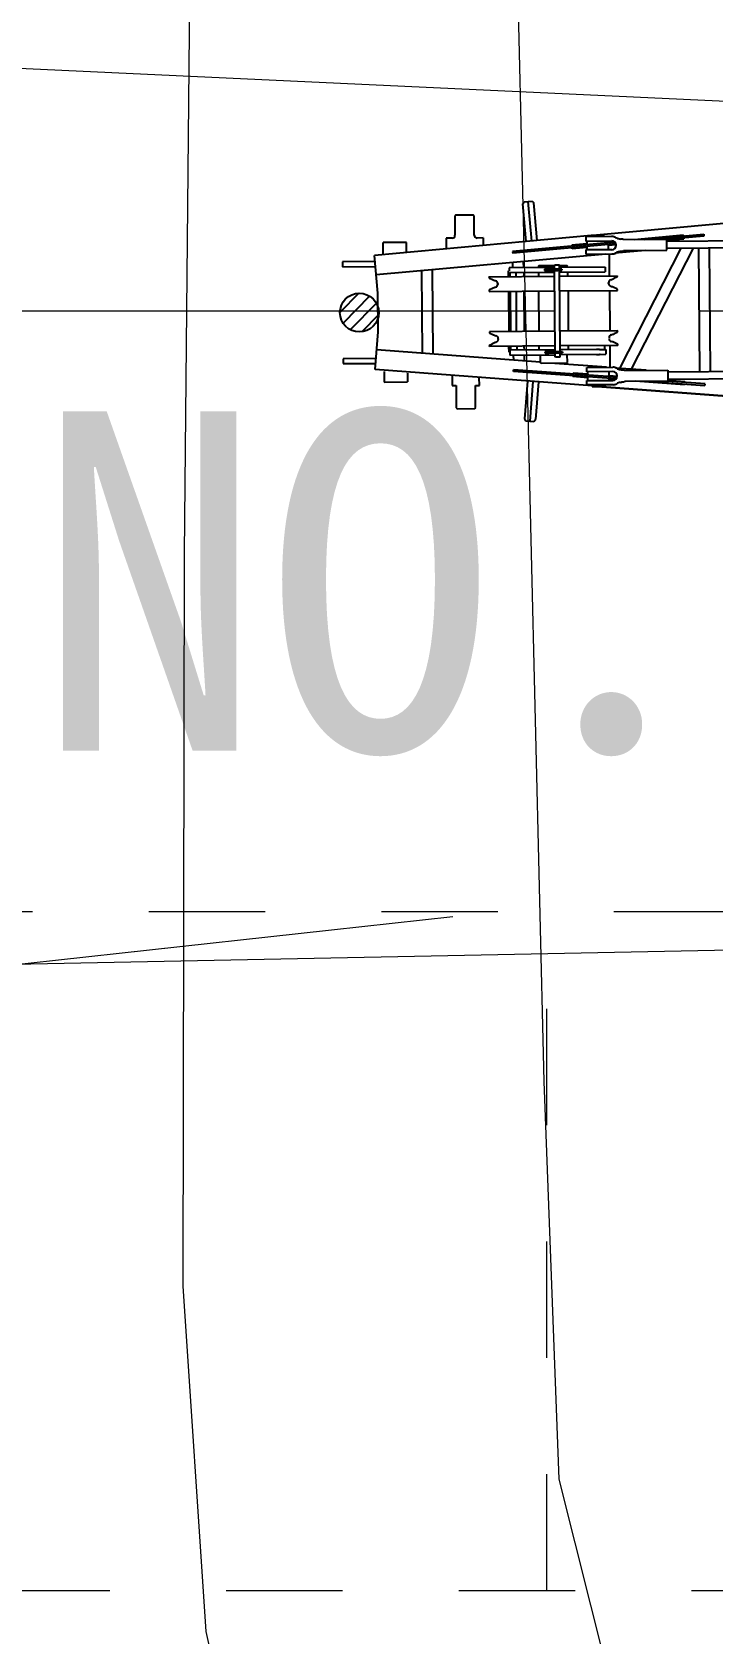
# Model space of a CAD drawing. Header units: millimetres. Extents: x -2078669 to -1085629, y -5987148 to 310365.
# Drawn here: x -1699017 to -1695504, y -660778 to -652513 of the extents above; entities that cross this region are included whole.
import ezdxf

# ---------------------------------------------------------------- set-up
doc = ezdxf.new("R2010")
doc.units = ezdxf.units.MM
doc.header["$LTSCALE"] = 500
doc.linetypes.add('SXF_一点短鎖線', pattern=[9.25, 6, -1.5, 0.25, -1.5])
doc.linetypes.add('SXF_跳び破線', pattern=[12, 6, -6])
for name, color, linetype, lineweight in [('D-BGD', 7, 'Continuous', 13), ('D-BMK', 2, 'SXF_一点短鎖線', 13), ('D-BMK-HTXT', 7, 'Continuous', 13), ('D-BYP-STR1', 2, 'Continuous', 13), ('D-BYP-STRB', 5, 'Continuous', 25)]:
    doc.layers.add(name, color=color, linetype=linetype, lineweight=lineweight)
doc.styles.add('MS ゴシック', font='MS Gothic.ttf')

# ---------------------------------------------------------------- blocks, each defined once
blk = doc.blocks.new('河川平面')
at = {"layer": 'D-BGD', "linetype": 'Continuous'}
for p, q in [((1609176.5, -2782074.1), (1619038.2, -2782534.2)), ((1609138.2, -2787125.7), (1614120.6, -2786575.9)), ((1609423.1, -2786871), (1619388.6, -2786670.7))]:
    blk.add_line(p, q, dxfattribs=at)
at = {"layer": 'D-BGD', "linetype": 'Continuous', "flags": 128}
for points, elevation in [([(1611715.3, -2620513.6), (1611197, -2668195.4), (1611105, -2685482.1), (1611227.5, -2700780.1), (1611946.4, -2745631.7), (1612010.6, -2749081.6), (1612060.3, -2750532.4), (1612325.1, -2753298.3), (1612593.4, -2757484.9), (1612783.4, -2763611.6), (1612863.6, -2771281.9), (1612734, -2784704.9), (1612727.3, -2788483.1), (1612845, -2790264.8), (1613065.1, -2791226.4), (1613930.5, -2793392.9), (1615912.3, -2797217.2), (1616301.4, -2797928.8), (1618571.8, -2802762.2)], 366000), ([(1621613.3, -2804738.8), (1621189.8, -2802459.6), (1619944.5, -2799860.3), (1615503, -2792087.9), (1615082.8, -2791125.5), (1614668.6, -2789480.2), (1614590.7, -2787428.5), (1614423.9, -2780446.6), (1614954, -2770847.9), (1614659.6, -2757775.2), (1613687.3, -2747587.4), (1613372.7, -2737098.4), (1613202.8, -2724565.5), (1612723.9, -2704238.9), (1612725.9, -2695354), (1612598.9, -2678221.7), (1612988.1, -2655305.3), (1612966.3, -2630581.5), (1613359.4, -2620513.6)], 365000)]:
    blk.add_lwpolyline(points, dxfattribs=dict(at, elevation=elevation))

msp = doc.modelspace()

# ---------------------------------------------------------------- linework, layer by layer
at = {"layer": 'D-BMK', "linetype": 'SXF_一点短鎖線'}
msp.add_line((-1622324.6, -653952.7), (-1736237.2, -653952.7), dxfattribs=at)
at = {"layer": 'D-BYP-STR1', "linetype": 'SXF_跳び破線', "ltscale": 0.2}
for p, q in [((-1691814.5, -657052.7), (-1699314.8, -657052.7)), ((-1696360.6, -660552.7), (-1696360.6, -657052.7)), ((-1702814.8, -660552.7), (-1693114.5, -660552.7))]:
    msp.add_line(p, q, dxfattribs=at)
at = {"layer": 'D-BYP-STRB', "linetype": 'Continuous'}
for p, q in [((-1691475.9, -653138.5), (-1696105.4, -653561)), ((-1696831, -653456.9), (-1696835.9, -653461.9)), ((-1696835.9, -653461.9), (-1696835.1, -653561.9)), ((-1696831, -653456.9), (-1696786, -653456.5)), ((-1696786, -653456.5), (-1696741, -653456.2)), ((-1696735.9, -653461.1), (-1696741, -653456.2)), ((-1696735.1, -653561.1), (-1696735.9, -653461.1)), ((-1696484.5, -653400), (-1696478.4, -653389.4)), ((-1696466.8, -653594), (-1696484.5, -653400)), ((-1696478.4, -653389.4), (-1696436.1, -653385.5)), ((-1696438.7, -653591.4), (-1696457.3, -653387.5)), ((-1696436.1, -653385.5), (-1696428.2, -653394.8)), ((-1696410.5, -653588.9), (-1696428.2, -653394.8)), ((-1696132.6, -653563.5), (-1697250.5, -653665.5)), ((-1697084.9, -653598.9), (-1697204.9, -653599.8)), ((-1697204.4, -653661.3), (-1697204.9, -653599.8)), ((-1697084.5, -653650.4), (-1697084.9, -653598.9)), ((-1696850, -653577), (-1696880.4, -653577.3)), ((-1696880.4, -653577.3), (-1696879.9, -653631.7)), ((-1696689.7, -653575.8), (-1696720, -653576)), ((-1696689.7, -653575.8), (-1696689.4, -653614.3)), ((-1696009.2, -653597.8), (-1696537.7, -653645.1)), ((-1696004.2, -653606.4), (-1696536.9, -653654)), ((-1696154.8, -653606.4), (-1696232.2, -653613.3)), ((-1696231.9, -653616.4), (-1696232.1, -653614.3)), ((-1696230.6, -653631.2), (-1696231.1, -653625.4)), ((-1696154.6, -653624.5), (-1696230.6, -653631.2)), ((-1696026.5, -653568.4), (-1696160, -653569.4)), ((-1696160, -653569.4), (-1696159.9, -653591.4)), ((-1696159.9, -653591.4), (-1696026.3, -653590.4)), ((-1696154.9, -653591.4), (-1696154.7, -653610.8)), ((-1696154.7, -653619.9), (-1696154.5, -653637.4)), ((-1696132.6, -653561.2), (-1696067.6, -653560.7)), ((-1696132.6, -653561.2), (-1696132.6, -653569.2)), ((-1696067.6, -653568.7), (-1696067.6, -653560.7)), ((-1696044.9, -653590.5), (-1696044.8, -653601)), ((-1696014.1, -653593.8), (-1696044.8, -653596.6)), ((-1696044.7, -653610), (-1696044.5, -653636.5)), ((-1696003.3, -653610.9), (-1696044.7, -653614.6)), ((-1695986.6, -653579.8), (-1695981.5, -653581.5)), ((-1695669.1, -653628.4), (-1695985.3, -654248.3)), ((-1695967.5, -653581.4), (-1695981.5, -653581.5)), ((-1695966, -653584.9), (-1695967.5, -653581.4)), ((-1695742, -653583.2), (-1695966, -653584.9)), ((-1695923.7, -654252.9), (-1695604.8, -653627.9)), ((-1695656.1, -653561.8), (-1695909.7, -653584.5)), ((-1695855.5, -653584.1), (-1695551.6, -653556.9)), ((-1695550.8, -653565.9), (-1695744.8, -653583.2)), ((-1695741.5, -653639.2), (-1695742, -653583.2)), ((-1691177.1, -653558), (-1695741.9, -653593.4)), ((-1695741.9, -653587.6), (-1695654.4, -653579.7)), ((-1695741.6, -653628.9), (-1691176.8, -653593.5)), ((-1695656.1, -653561.8), (-1695655.7, -653566.2)), ((-1695654.9, -653575.2), (-1695654.4, -653579.7)), ((-1695578.1, -653627.7), (-1695573.1, -654266.7)), ((-1695551.6, -653556.9), (-1695550.8, -653565.9)), ((-1695516.1, -654266.2), (-1695521.1, -653627.2)), ((-1697247.6, -653697.6), (-1697415.1, -653698.9)), ((-1697415.1, -653698.9), (-1697414.9, -653723.9)), ((-1697232.8, -653860.1), (-1697250.5, -653665.5)), ((-1696057.3, -653658.6), (-1697241.3, -653766.7)), ((-1696537.7, -653645.1), (-1696536.9, -653654)), ((-1696537.5, -653702.4), (-1696537.3, -653729.6)), ((-1696480.3, -653729.2), (-1696480.6, -653697.3)), ((-1696297.9, -653715.3), (-1696319.9, -653715.4)), ((-1696296.4, -653716.7), (-1696297.9, -653715.3)), ((-1696026, -653636.4), (-1696159.5, -653637.4)), ((-1696159.5, -653637.4), (-1696159.3, -653659.4)), ((-1696159.3, -653659.4), (-1696025.8, -653658.4)), ((-1696037.3, -653770.7), (-1696038.2, -653658.5)), ((-1695853.7, -653640.1), (-1696010.9, -653654.4)), ((-1695986.1, -653646.3), (-1695981, -653644.6)), ((-1695981, -653644.6), (-1695967, -653644.5)), ((-1695965.6, -653640.9), (-1695967, -653644.5)), ((-1695965.6, -653640.9), (-1695741.5, -653639.2)), ((-1697414.9, -653723.9), (-1697245.3, -653722.6)), ((-1697008.2, -653745.3), (-1697004.9, -654171.2)), ((-1696947.9, -654175.4), (-1696951.3, -653740.2)), ((-1696659.5, -653775.6), (-1696321, -653772.9)), ((-1696659.5, -653775.6), (-1696659.4, -653779.5)), ((-1696657.1, -653783.1), (-1696641.4, -653790.3)), ((-1696652.4, -653785.5), (-1696652.5, -653785.5)), ((-1696652.5, -653785.5), (-1696652.5, -653785.5)), ((-1696652.3, -653785.5), (-1696652.4, -653785.5)), ((-1696652.4, -653785.5), (-1696652.4, -653785.5)), ((-1696652.4, -653785.5), (-1696652.4, -653785.5)), ((-1696652.2, -653785.5), (-1696652.3, -653785.5)), ((-1696652.3, -653785.5), (-1696652.3, -653785.5)), ((-1696652.1, -653785.5), (-1696652.2, -653785.5)), ((-1696652.2, -653785.5), (-1696652.2, -653785.5)), ((-1696652, -653785.5), (-1696652.1, -653785.5)), ((-1696652.1, -653785.5), (-1696652.1, -653785.5)), ((-1696652.1, -653785.5), (-1696652.1, -653785.5)), ((-1696651.9, -653785.5), (-1696652, -653785.5)), ((-1696652, -653785.5), (-1696652, -653785.5)), ((-1696651.9, -653785.5), (-1696651.9, -653785.5)), ((-1696651.9, -653785.5), (-1696651.9, -653785.5)), ((-1696559.4, -653744.8), (-1696554.8, -653744.8)), ((-1696559.1, -653774.8), (-1696559.4, -653744.8)), ((-1696321.3, -653727.9), (-1696554.9, -653729.8)), ((-1696554.9, -653729.8), (-1696554.8, -653744.8)), ((-1696551.5, -653754.7), (-1696321.1, -653752.9)), ((-1696551.5, -653754.7), (-1696551.3, -653774.7)), ((-1696518.8, -653774.5), (-1696519, -653754.5)), ((-1696480.1, -653754.2), (-1696480, -653774.2)), ((-1696400.1, -653718.6), (-1696405.1, -653723.6)), ((-1696405.1, -653723.6), (-1696405, -653728.6)), ((-1696404.8, -653755.6), (-1696404.7, -653773.6)), ((-1696400.1, -653718.6), (-1696321.4, -653717.9)), ((-1696353.8, -653737.2), (-1696373.8, -653737.3)), ((-1696373.8, -653737.3), (-1696373.7, -653743.3)), ((-1696373.7, -653743.3), (-1696353.7, -653743.2)), ((-1696303.8, -653736.8), (-1696353.8, -653737.2)), ((-1696353.7, -653743.2), (-1696303.7, -653742.8)), ((-1696321.4, -653716.9), (-1696319.9, -653715.4)), ((-1696321.3, -653736.9), (-1696321.4, -653716.9)), ((-1696318, -654162.9), (-1696321.2, -653742.9)), ((-1696283.8, -653736.6), (-1696303.8, -653736.8)), ((-1696303.7, -653742.8), (-1696283.7, -653742.6)), ((-1696296.3, -653736.7), (-1696296.4, -653716.7)), ((-1696296.4, -653717.7), (-1696283.1, -653717.6)), ((-1696060, -653725.9), (-1696296.3, -653727.7)), ((-1696293, -654162.7), (-1696296.2, -653742.7)), ((-1696296.1, -653752.7), (-1696059.8, -653750.9)), ((-1696296, -653772.7), (-1695997.5, -653770.4)), ((-1696283.8, -653736.6), (-1696283.7, -653742.6)), ((-1696283.1, -653717.6), (-1696257.7, -653717.4)), ((-1696252.7, -653722.4), (-1696257.7, -653717.4)), ((-1696252.6, -653727.4), (-1696252.7, -653722.4)), ((-1696252.3, -653772.4), (-1696252.4, -653754.4)), ((-1696060, -653725.9), (-1696059.8, -653750.9)), ((-1695999.7, -653778), (-1696015.4, -653785.5)), ((-1695997.5, -653770.4), (-1695997.5, -653774.4)), ((-1697330.1, -653860.8), (-1697428, -653960.3)), ((-1697274.9, -653876), (-1697411.9, -654015.2)), ((-1697231.3, -654059.8), (-1697232.8, -653860.1)), ((-1696658.9, -653847.6), (-1696658.9, -653851.6)), ((-1696658.9, -653851.6), (-1696320.4, -653848.9)), ((-1696641, -653836.5), (-1696656.6, -653844)), ((-1696614.2, -653811.3), (-1696614.2, -653815.1)), ((-1696558.5, -653850.8), (-1696556.9, -654058.8)), ((-1696550.7, -653850.7), (-1696549.1, -654058.7)), ((-1696516.6, -654058.5), (-1696518.2, -653850.5)), ((-1696479.4, -653850.2), (-1696477.8, -654058.2)), ((-1696404.1, -653849.6), (-1696402.5, -654057.6)), ((-1696295.4, -653848.7), (-1695996.9, -653846.4)), ((-1696251.7, -653848.4), (-1696250.1, -654056.4)), ((-1696042.2, -653810.7), (-1696042.2, -653806.9)), ((-1696035.1, -654054.7), (-1696036.7, -653846.7)), ((-1695999.3, -653838.9), (-1696015, -653831.7)), ((-1695996.9, -653846.4), (-1695996.9, -653842.5)), ((-1697240.5, -653912.4), (-1697375.1, -654049)), ((-1697228.6, -653971.6), (-1697315.7, -654060)), ((-1697246, -654254.8), (-1697231.3, -654059.8)), ((-1696318.8, -654056.9), (-1696657.3, -654059.6)), ((-1696657.3, -654059.6), (-1696657.2, -654063.5)), ((-1696654.9, -654067.1), (-1696639.2, -654074.3)), ((-1696654.4, -654128), (-1696638.8, -654120.5)), ((-1696649.9, -654125.5), (-1696649.8, -654125.5)), ((-1696649.8, -654125.5), (-1696649.8, -654125.5)), ((-1696649.8, -654125.5), (-1696649.8, -654125.5)), ((-1696649.8, -654125.5), (-1696649.7, -654125.5)), ((-1696649.7, -654125.5), (-1696649.7, -654125.5)), ((-1696649.7, -654125.5), (-1696649.6, -654125.5)), ((-1696649.6, -654125.5), (-1696649.6, -654125.5)), ((-1696649.6, -654125.5), (-1696649.6, -654125.5)), ((-1696649.6, -654125.5), (-1696649.5, -654125.5)), ((-1696649.5, -654125.5), (-1696649.5, -654125.5)), ((-1696649.5, -654125.5), (-1696649.4, -654125.5)), ((-1696649.4, -654125.5), (-1696649.4, -654125.5)), ((-1696649.4, -654125.5), (-1696649.3, -654125.5)), ((-1696649.3, -654125.5), (-1696649.3, -654125.5)), ((-1696649.3, -654125.5), (-1696649.3, -654125.5)), ((-1696649.3, -654125.5), (-1696649.2, -654125.5)), ((-1696612, -654095.3), (-1696612, -654099.1)), ((-1695995.3, -654054.4), (-1696293.8, -654056.7)), ((-1696013.2, -654069.4), (-1695997.5, -654062)), ((-1695997.1, -654122.9), (-1696012.8, -654115.7)), ((-1695995.3, -654058.4), (-1695995.3, -654054.4)), ((-1695994.7, -654130.4), (-1695994.7, -654126.5)), ((-1697241.7, -654197.6), (-1697411.2, -654198.9)), ((-1697411.2, -654198.9), (-1697411, -654223.9)), ((-1696395, -654217.2), (-1697238.3, -654153.4)), ((-1696656.7, -654135.6), (-1696656.7, -654131.6)), ((-1696318.2, -654132.9), (-1696656.7, -654135.6)), ((-1696556.1, -654164.8), (-1696556.3, -654134.8)), ((-1696551.6, -654164.7), (-1696556.1, -654164.8)), ((-1696318, -654152.9), (-1696551.6, -654154.7)), ((-1696551.6, -654154.7), (-1696551.4, -654179.7)), ((-1696551.4, -654179.7), (-1696317.8, -654177.9)), ((-1696548.5, -654134.7), (-1696548.4, -654154.7)), ((-1696533.9, -654179.6), (-1696533.9, -654186.6)), ((-1696533.9, -654186.6), (-1696533.8, -654186.6)), ((-1696533.8, -654179.6), (-1696533.6, -654206.8)), ((-1696516, -654134.5), (-1696515.9, -654154.5)), ((-1696477, -654154.2), (-1696477.2, -654134.2)), ((-1696476.6, -654211.1), (-1696476.8, -654179.2)), ((-1696401.9, -654133.6), (-1696401.7, -654153.6)), ((-1696395.3, -654178.5), (-1696395, -654218.5)), ((-1696350.5, -654163.2), (-1696370.5, -654163.3)), ((-1696370.5, -654163.3), (-1696370.4, -654169.3)), ((-1696370.4, -654169.3), (-1696350.4, -654169.2)), ((-1696300.5, -654162.8), (-1696350.5, -654163.2)), ((-1696350.4, -654169.2), (-1696300.4, -654168.8)), ((-1696317.8, -654188.9), (-1696317.9, -654168.9)), ((-1696316.2, -654190.4), (-1696317.8, -654188.9)), ((-1696294.2, -654190.2), (-1696316.2, -654190.4)), ((-1696280.5, -654162.6), (-1696300.5, -654162.8)), ((-1696300.4, -654168.8), (-1696280.4, -654168.6)), ((-1696294.2, -654190.2), (-1696292.8, -654188.7)), ((-1695994.7, -654130.4), (-1696293.2, -654132.7)), ((-1696104.3, -654151.3), (-1696293, -654152.7)), ((-1696292.8, -654188.7), (-1696292.9, -654168.7)), ((-1696292.8, -654177.7), (-1696056.5, -654175.9)), ((-1696280.5, -654162.6), (-1696280.4, -654168.6)), ((-1696255, -654217.4), (-1696255.3, -654177.4)), ((-1696249.3, -654152.4), (-1696249.5, -654132.4)), ((-1696089.1, -654151.2), (-1696104.3, -654151.3)), ((-1696104.1, -654176.3), (-1696088.9, -654176.2)), ((-1696089.1, -654151.2), (-1696056.7, -654150.9)), ((-1696086.2, -654176.1), (-1696088.9, -654176.2)), ((-1696064.3, -654131), (-1696064.1, -654151)), ((-1696056.7, -654150.9), (-1696056.5, -654175.9)), ((-1696033.6, -654243), (-1696034.5, -654130.7)), ((-1697411, -654223.9), (-1697243.6, -654222.6)), ((-1696126.6, -654339.4), (-1697245.9, -654254.8)), ((-1697199.7, -654264.3), (-1697199.3, -654319.8)), ((-1697079.6, -654273.4), (-1697079.3, -654318.8)), ((-1696849.5, -654284.7), (-1696849.1, -654337.1)), ((-1696532.9, -654264.2), (-1696532.2, -654255.2)), ((-1696003.8, -654303.2), (-1696532.9, -654264.2)), ((-1695998.9, -654294.5), (-1696532.2, -654255.2)), ((-1696390, -654223.5), (-1696395, -654218.5)), ((-1696260, -654222.5), (-1696390, -654223.5)), ((-1696052.8, -654243.1), (-1696319.6, -654222.9)), ((-1696260, -654222.5), (-1696255, -654217.4)), ((-1696226.6, -654286.7), (-1696227, -654291.1)), ((-1696149.4, -654296.9), (-1696227, -654291.1)), ((-1696225.6, -654273.2), (-1696226, -654277.8)), ((-1696149.6, -654278.8), (-1696225.6, -654273.2)), ((-1696154.8, -654243.9), (-1696021.3, -654242.9)), ((-1696154.6, -654265.9), (-1696154.8, -654243.9)), ((-1696021.1, -654264.9), (-1696154.6, -654265.9)), ((-1696149.5, -654283.4), (-1696149.7, -654265.9)), ((-1696149.3, -654311.9), (-1696149.5, -654292.4)), ((-1696039.5, -654291.5), (-1696039.7, -654265)), ((-1695998, -654290), (-1696039.5, -654286.9)), ((-1695848.9, -654258.5), (-1696006.3, -654246.6)), ((-1695981.4, -654254.3), (-1695976.2, -654256)), ((-1695976.2, -654256), (-1695962.3, -654255.9)), ((-1695960.8, -654259.4), (-1695962.3, -654255.9)), ((-1695960.8, -654259.4), (-1695736.7, -654257.7)), ((-1695736.7, -654257.7), (-1695736.3, -654313.7)), ((-1691173.5, -654232.5), (-1695735.2, -654267.9)), ((-1695734.9, -654303.4), (-1691173.2, -654268)), ((-1697199.3, -654319.8), (-1697079.3, -654318.8)), ((-1696849.1, -654337.1), (-1696829.1, -654336.9)), ((-1696829.1, -654336.9), (-1696828.2, -654451.9)), ((-1696729.1, -654336.1), (-1696709.1, -654336)), ((-1696728.2, -654451.1), (-1696729.1, -654336.1)), ((-1696709.1, -654336), (-1696709.4, -654295.3)), ((-1696461.2, -654314.1), (-1696475.9, -654508.4)), ((-1696433, -654316.2), (-1696448.5, -654520.5)), ((-1696404.8, -654318.4), (-1696419.5, -654512.6)), ((-1696154.3, -654311.9), (-1696020.8, -654310.9)), ((-1696154.1, -654333.9), (-1696154.3, -654311.9)), ((-1696020.6, -654332.9), (-1696154.1, -654333.9)), ((-1696126.6, -654341.7), (-1696126.6, -654333.7)), ((-1696126.6, -654341.7), (-1696061.6, -654341.2)), ((-1696099.4, -654341.5), (-1691463.8, -654692.2)), ((-1691463.8, -654692.2), (-1696099.4, -654341.5)), ((-1696061.6, -654333.2), (-1696061.6, -654341.2)), ((-1696039.3, -654311), (-1696039.4, -654300.6)), ((-1696008.6, -654307.3), (-1696039.3, -654305)), ((-1695980.8, -654320.8), (-1695975.7, -654319.1)), ((-1695961.8, -654319), (-1695975.7, -654319.1)), ((-1695960.3, -654315.4), (-1695961.8, -654319)), ((-1695736.3, -654313.7), (-1695960.3, -654315.4)), ((-1695650.1, -654333.7), (-1695904.1, -654315)), ((-1695849.8, -654314.6), (-1695545.5, -654337)), ((-1695544.9, -654328), (-1695739.1, -654313.7)), ((-1695736.3, -654309.3), (-1695648.7, -654315.8)), ((-1695650.1, -654333.7), (-1695649.7, -654329.3)), ((-1695649.1, -654320.3), (-1695648.7, -654315.8)), ((-1695545.5, -654337), (-1695544.9, -654328)), ((-1696828.2, -654451.9), (-1696823.2, -654456.9)), ((-1696823.2, -654456.9), (-1696733.2, -654456.2)), ((-1696733.2, -654456.2), (-1696728.2, -654451.1)), ((-1696475.9, -654508.4), (-1696469.6, -654518.9)), ((-1696469.6, -654518.9), (-1696427.3, -654522.1)), ((-1696427.3, -654522.1), (-1696419.5, -654512.6))]:
    msp.add_line(p, q, dxfattribs=at)
msp.add_circle((-1697328.1, -653960.8), 100, dxfattribs=at)
for centre, radius, start, end in [((-1696850.1, -653562), 15, 270.44432, 0.44432), ((-1696720.1, -653561), 15, 180.44432, 270.44432), ((-1696026.2, -653613.1), 44.7, 63.51769, 90.44181), ((-1696026.2, -653613.4), 23, 270.44432, 90.44432), ((-1695983.9, -653539.9), 40, 235.97442, 266.10285), ((-1696026.2, -653613.7), 44.7, 270.44684, 297.37095), ((-1695982.7, -653686.2), 40, 94.78579, 124.91422), ((-1696655.4, -653779.5), 4, 180.44432, 245.44432), ((-1696591.5, -653681.2), 120, 245.44432, 253.47188), ((-1696630.2, -653811.5), 16, 0.44432, 73.47188), ((-1696026.2, -653806.9), 16, 107.41677, 180.44432), ((-1696066.9, -653677.1), 120, 287.41677, 295.44432), ((-1696001.5, -653774.4), 4, 295.44432, 0.44432), ((-1696654.9, -653847.6), 4, 115.44432, 180.44432), ((-1696589.5, -653944.9), 120, 107.41677, 115.44432), ((-1696630.2, -653815.1), 16, 287.41677, 0.44432), ((-1696026.2, -653810.4), 16, 180.44432, 253.47188), ((-1696064.9, -653940.8), 120, 65.44432, 73.47188), ((-1696000.9, -653842.5), 4, 0.44432, 65.44432), ((-1696653.2, -654063.5), 4, 180.44432, 245.44432), ((-1696652.7, -654131.6), 4, 115.44432, 180.44432), ((-1696589.3, -653965.2), 120, 245.44432, 253.47188), ((-1696587.3, -654228.9), 120, 107.41677, 115.44432), ((-1696628, -654095.5), 16, 0.44432, 73.47188), ((-1696628, -654099.1), 16, 287.41677, 0.44432), ((-1696024, -654090.9), 16, 107.41677, 180.44432), ((-1696024, -654094.4), 16, 180.44432, 253.47188), ((-1696064.7, -653961.1), 120, 287.41677, 295.44432), ((-1696062.7, -654224.8), 120, 65.44432, 73.47188), ((-1695999.3, -654058.4), 4, 295.44432, 0.44432), ((-1695998.7, -654126.5), 4, 0.44432, 65.44432), ((-1696020.9, -654287.5), 44.7, 63.51769, 90.44181), ((-1696020.9, -654287.9), 23, 270.44432, 90.44432), ((-1695978.6, -654214.4), 40, 235.97442, 266.10285), ((-1696020.9, -654288.2), 44.7, 270.44684, 297.37095), ((-1695977.5, -654360.7), 40, 94.78579, 124.91422)]:
    msp.add_arc(centre, radius, start, end, dxfattribs=at)

# ---------------------------------------------------------------- block references
at = {"layer": 'D-BGD'}
msp.add_blockref('河川平面', (-3310965.8, 2129500.2), dxfattribs=at)

# ---------------------------------------------------------------- texts
at = {"layer": 'D-BMK-HTXT', "style": 'MS ゴシック'}
msp.add_text('NO.2  ', height=1750, dxfattribs=at).set_placement((-1699004.9, -656220.8, -723050))

doc.saveas('drawing.dxf')
